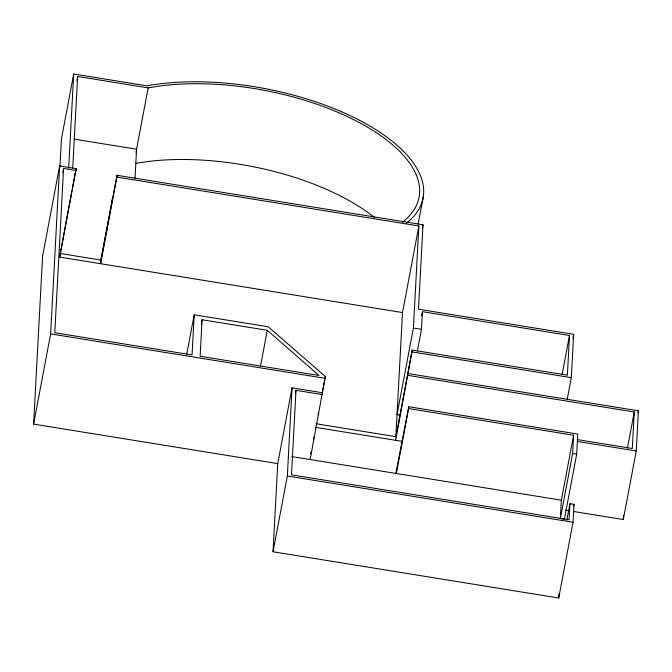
<?xml version="1.0" encoding="UTF-8"?>
<svg xmlns="http://www.w3.org/2000/svg" width="672" height="672" viewBox="0 0 672 672"><rect width="100%" height="100%" fill="white"/><g stroke="black" fill="none" stroke-linecap="round" stroke-linejoin="round"><path stroke-width="1.01" d="M566.832 520.178L569.948 503.689L573.989 504.344L573.031 522.236L558.718 598.004L273.025 551.771L277.738 463.613L33.6 424.108L42.588 256.192L59.632 165.992L76.129 168.664L59.665 257.082L402.503 312.556L395.665 440.32L412.23 350.078L567.378 375.186L569.503 335.488L422.428 311.682L421.478 329.339L417.388 350.986M33.6 424.108L50.644 333.908L59.632 165.992M59.917 167.185L61.429 138.944L73.702 73.996L146.975 85.856A176.299 78.112 10.7 0 1 360.805 120.968A176.299 78.112 10.7 0 1 406.636 223.104M59.665 257.082L71.358 193.914M68.662 168.151L73.702 73.996M72.744 167.933L77.641 76.474L148.168 87.889L159.625 86.075A172.2 76.297 10.7 0 1 363.594 124.916A172.2 76.297 10.7 0 1 402.217 222.365M112.316 200.55L112.417 198.719L100.825 260.056L100.632 263.71L117.088 175.291L422.999 224.792L418.488 309.204L573.636 334.312L571.318 377.664L567.227 399.311M135.022 178.391L136.584 149.226L74.222 139.138M310.153 459.547L325.349 376.522L268.195 326.768L194.2 314.79L192.049 354.95L54.776 332.732L63.571 168.47L76.028 170.486M202.079 319.754L200.13 356.252L318.998 375.488L267.296 330.305L202.079 319.754L201.306 323.87M273.025 551.771L287.339 476.003L292.051 387.845L322.526 392.776M322.426 394.598L295.991 390.323L291.472 474.827L569.092 519.758L569.948 503.689M408.626 408.551L408.719 406.72L577.752 434.078L576.668 454.222L564.404 519.17L560.364 518.515L561.347 500.195L573.611 435.246L408.626 408.551L396.354 473.491M400.075 415.111L397.043 414.624L413.406 328.028L418.866 225.968L116.995 177.114M558.718 598.004L558.936 593.855M560.364 518.515L572.636 453.566L573.611 435.246M573.754 511.518L623.297 519.532L623.515 515.416M407.938 375.371L634.267 411.995L632.31 448.501L577.391 439.614M623.297 519.532L636.25 450.979L638.4 410.827L408.038 373.548M76.868 80.564L77.641 76.474M62.79 172.595L63.37 169.504M71.543 192.906L71.929 190.89M72.307 188.866L76.129 168.664M100.733 261.878L117.088 175.291M135.996 152.317L148.168 87.889M186.799 353.968L194.2 314.79M260.476 366.383L267.296 330.305M277.738 463.613L292.051 387.845M295.411 393.414L295.991 390.323M310.741 453.835L311.128 451.769M313.471 439.404L313.858 437.338M315.412 429.089L315.806 427.031M318.142 414.658L318.528 412.6M322.232 393.011L322.619 390.953M322.82 389.92L325.349 376.522M418.127 224.036L423.385 196.199M402.503 312.556L418.866 225.968M422.419 227.867L422.999 224.792M412.23 350.078L395.867 436.666L316.084 423.755M421.646 315.806L422.234 312.715M395.766 473.962L408.719 406.72M562.103 374.657L569.503 335.488M572.863 338.411L573.443 335.336M573.602 506.402L573.989 504.344M627.446 448.081L634.267 411.995M638.014 412.877L638.4 410.827M135.761 163.355L145.303 161.843A172.2 76.297 10.7 0 1 374.422 217.417M59.858 253.428L100.825 260.056M413.406 328.028L421.478 329.339M412.129 351.901L571.318 377.664M50.644 333.908L325.248 378.344M577.416 441.462L636.25 450.979M572.636 453.566L576.668 454.222M316.008 427.426L401.873 441.319M291.858 456.582L561.347 500.195M565.496 510.174L568.596 510.678M287.339 476.003L573.031 522.236"/></g></svg>
